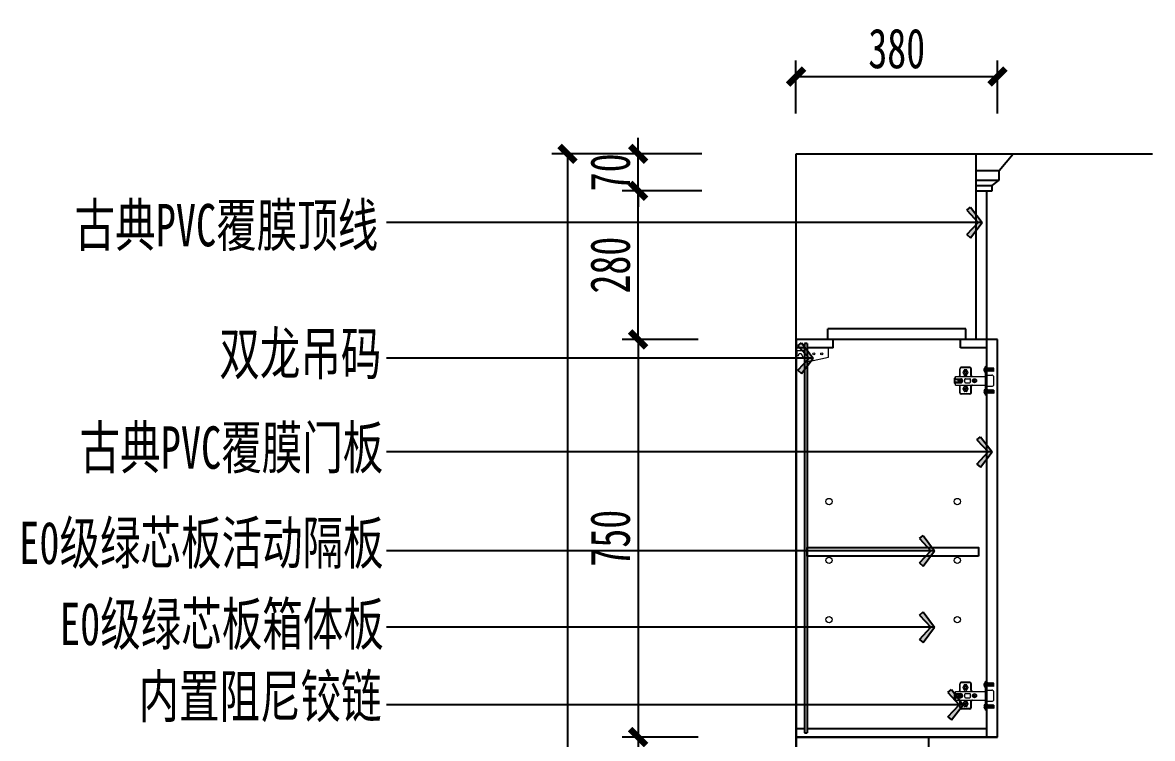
# Model space of a CAD drawing. Header units: millimetres. Extents: x 3104083 to 3173399, y -3165492 to -3044687.
# Drawn here: x 3158611 to 3160741, y -3118950 to -3117600 of the extents above; entities that cross this region are included whole.
import ezdxf

# ---------------------------------------------------------------- set-up
doc = ezdxf.new("R2010")
doc.units = ezdxf.units.MM
doc.header["$LTSCALE"] = 500
doc.header["$MEASUREMENT"] = 0
doc.header["$PDMODE"] = 2
doc.layers.get('0').update_dxf_attribs({"linetype": 'CONTINUOUS'})
doc.layers.get('DEFPOINTS').update_dxf_attribs({"linetype": 'CONTINUOUS'})
for name, color, linetype in [('D-节点尺寸', 5, 'CONTINUOUS'), ('P-完成面', 3, 'CONTINUOUS'), ('W-基础引线', 35, 'CONTINUOUS'), ('柜体', 2, 'CONTINUOUS')]:
    doc.layers.add(name, color=color, linetype=linetype)
doc.layers.add('五金辅助件', color=25, linetype='CONTINUOUS', lineweight=13)
doc.layers.add('墙体', color=6, linetype='CONTINUOUS', lineweight=25)
doc.styles.add('DIM', font='SimSun.ttf', dxfattribs={"width": 0.7})
doc.dimstyles.new('30', dxfattribs={"dimscale": 30, "dimtxt": 2.5, "dimasz": 1, "dimexe": 1, "dimexo": 1, "dimgap": 0.5, "dimtad": 1, "dimdec": 0, "dimzin": 0, "dimdsep": 46, "dimtxsty": 'DIM', "dimblk": 'ARCHTICK', "dimcen": 0, "dimclrd": 5, "dimclre": 5, "dimclrt": 35, "dimadec": 0, "dimazin": 0, "dimtfac": 0.5, "dimtdec": 0, "dimtix": 1, "dimtmove": 2, "dimatfit": 2, "dimldrblk": 'A', "dimfxl": 0, "dimtolj": 1, "dimtzin": 0, "dimlwd": -1, "dimlwe": -1, "dimarcsym": 0})
doc.dimstyles.new('基础引线', dxfattribs={"dimtxt": 3, "dimasz": 0.7, "dimexe": 2, "dimexo": 6, "dimgap": 1, "dimtad": 1, "dimdec": 0, "dimdsep": 46, "dimtxsty": 'Standard', "dimblk1": 'A', "dimblk2": 'A', "dimsah": 1, "dimcen": 3, "dimdle": 200, "dimclrd": 256, "dimclre": 256, "dimclrt": 2, "dimadec": 0, "dimazin": 0, "dimtfac": 1, "dimtdec": 0, "dimtix": 1, "dimtmove": 1, "dimatfit": 3, "dimldrblk": 'A', "dimfxl": 0, "dimtvp": 1, "dimtolj": 1, "dimtzin": 0, "dimarcsym": 0})

# ---------------------------------------------------------------- blocks, each defined once
blk = doc.blocks.new('_ArchTick')
at = {"color": 0, "linetype": 'ByBlock', "const_width": 0.4}
blk.add_lwpolyline([(-0.5, -0.5), (0.5, 0.5)], dxfattribs=at)
blk = doc.blocks.new('*D1812')
at = {"layer": 'DEFPOINTS', "color": 0, "ltscale": 100}
for p in [(3159915, -3118197), (3159771.7, -3118947), (3159915, -3118947)]:
    blk.add_point(p, dxfattribs=at)
at = {"layer": 'P-完成面', "color": 5, "ltscale": 100}
for p, q in [((3159885, -3118197), (3159741.7, -3118197)), ((3159771.7, -3118197), (3159771.7, -3118947)), ((3159885, -3118947), (3159741.7, -3118947))]:
    blk.add_line(p, q, dxfattribs=at)
at = {"layer": 'P-完成面', "color": 5, "ltscale": 100, "xscale": 30, "yscale": 30, "zscale": 30}
for p, rotation in [((3159771.7, -3118197), 90), ((3159771.7, -3118947), 270)]:
    blk.add_blockref('_ArchTick', p, dxfattribs=dict(at, rotation=rotation))
at = {"layer": 'P-完成面', "color": 35, "ltscale": 100, "insert": (3159719.2, -3118572), "char_height": 75, "attachment_point": 5, "rotation": 90, "style": 'DIM'}
blk.add_mtext('\\A1;750', dxfattribs=at)
blk = doc.blocks.new('A')
for p, q in [((-1.435, 1.148), (-1.09, 1.437)), ((-1.09, 1.437), (0, 0)), ((-1.435, 1.148), (-0.369, 0)), ((-0.369, 0), (-2.127, 0)), ((-1.435, -1.148), (-0.369, 0)), ((-1.09, -1.437), (0, 0)), ((-1.435, -1.148), (-1.09, -1.437))]:
    blk.add_line(p, q)
for points in [[(-1.435, 1.148), (-1.09, 1.437), (-0.369, 0), (0, 0)], [(-1.435, -1.148), (-1.09, -1.437), (-0.369, 0), (0, 0)]]:
    blk.add_solid(points)
blk = doc.blocks.new('*D1813')
at = {"layer": 'DEFPOINTS', "color": 0, "ltscale": 100}
for p in [(3159915, -3118947), (3159771.7, -3119347), (3159915, -3119347)]:
    blk.add_point(p, dxfattribs=at)
at = {"layer": 'P-完成面', "color": 5, "ltscale": 100}
for p, q in [((3159885, -3118947), (3159741.7, -3118947)), ((3159771.7, -3118947), (3159771.7, -3119347)), ((3159885, -3119347), (3159741.7, -3119347))]:
    blk.add_line(p, q, dxfattribs=at)
at = {"layer": 'P-完成面', "color": 5, "ltscale": 100, "xscale": 30, "yscale": 30, "zscale": 30}
for p, rotation in [((3159771.7, -3118947), 90), ((3159771.7, -3119347), 270)]:
    blk.add_blockref('_ArchTick', p, dxfattribs=dict(at, rotation=rotation))
at = {"layer": 'P-完成面', "color": 35, "ltscale": 100, "insert": (3159719.2, -3119147), "char_height": 75, "attachment_point": 5, "rotation": 90, "style": 'DIM'}
blk.add_mtext('\\A1;400', dxfattribs=at)
blk = doc.blocks.new('*D1818')
at = {"layer": 'DEFPOINTS', "color": 0, "ltscale": 100}
for p in [(3159934.3, -3117847), (3159638.6, -3120747), (3159896.3, -3120747)]:
    blk.add_point(p, dxfattribs=at)
at = {"layer": 'P-完成面', "color": 5, "ltscale": 100}
for p, q in [((3159758.6, -3117847), (3159608.6, -3117847)), ((3159638.6, -3117847), (3159638.6, -3120747)), ((3159758.6, -3120747), (3159608.6, -3120747))]:
    blk.add_line(p, q, dxfattribs=at)
at = {"layer": 'P-完成面', "color": 5, "ltscale": 100, "xscale": 30, "yscale": 30, "zscale": 30}
for p, rotation in [((3159638.6, -3117847), 90), ((3159638.6, -3120747), 270)]:
    blk.add_blockref('_ArchTick', p, dxfattribs=dict(at, rotation=rotation))
at = {"layer": 'P-完成面', "color": 35, "ltscale": 100, "insert": (3159586.1, -3119297), "char_height": 75, "attachment_point": 5, "rotation": 90, "style": 'DIM'}
blk.add_mtext('\\A1;2900', dxfattribs=at)
blk = doc.blocks.new('*D1819')
at = {"layer": 'DEFPOINTS', "color": 0, "ltscale": 100}
for p in [(3160449.3, -3117701.3), (3160069.3, -3117801.3), (3160449.3, -3117801.3)]:
    blk.add_point(p, dxfattribs=at)
at = {"layer": 'P-完成面', "color": 5, "ltscale": 100}
for p, q in [((3160069.3, -3117771.3), (3160069.3, -3117671.3)), ((3160449.3, -3117771.3), (3160449.3, -3117671.3)), ((3160069.3, -3117701.3), (3160449.3, -3117701.3))]:
    blk.add_line(p, q, dxfattribs=at)
at = {"layer": 'P-完成面', "color": 5, "ltscale": 100, "xscale": 30, "yscale": 30, "zscale": 30, "rotation": 180}
blk.add_blockref('_ArchTick', (3160069.3, -3117701.3), dxfattribs=at)
at = {"layer": 'P-完成面', "color": 5, "ltscale": 100, "xscale": 30, "yscale": 30, "zscale": 30}
blk.add_blockref('_ArchTick', (3160449.3, -3117701.3), dxfattribs=at)
at = {"layer": 'P-完成面', "color": 35, "ltscale": 100, "insert": (3160259.3, -3117648.8), "char_height": 75, "attachment_point": 5, "style": 'DIM'}
blk.add_mtext('\\A1;380', dxfattribs=at)
blk = doc.blocks.new('*D1790')
at = {"layer": 'DEFPOINTS', "color": 0, "ltscale": 100}
for p in [(3159771.7, -3117917), (3159934.3, -3117917), (3159915, -3118197)]:
    blk.add_point(p, dxfattribs=at)
at = {"layer": 'P-完成面', "color": 5, "ltscale": 100}
for p, q in [((3159891.7, -3117917), (3159741.7, -3117917)), ((3159771.7, -3118197), (3159771.7, -3117917)), ((3159885, -3118197), (3159741.7, -3118197))]:
    blk.add_line(p, q, dxfattribs=at)
at = {"layer": 'P-完成面', "color": 5, "ltscale": 100, "xscale": 30, "yscale": 30, "zscale": 30}
for p, rotation in [((3159771.7, -3117917), 90), ((3159771.7, -3118197), 270)]:
    blk.add_blockref('_ArchTick', p, dxfattribs=dict(at, rotation=rotation))
at = {"layer": 'P-完成面', "color": 35, "ltscale": 100, "insert": (3159719.2, -3118057), "char_height": 75, "attachment_point": 5, "rotation": 90, "style": 'DIM'}
blk.add_mtext('\\A1;280', dxfattribs=at)
blk = doc.blocks.new('*D1792')
at = {"layer": 'DEFPOINTS', "color": 0, "ltscale": 100}
for p in [(3159771.7, -3117847), (3159934.3, -3117847), (3159934.3, -3117917)]:
    blk.add_point(p, dxfattribs=at)
at = {"layer": 'P-完成面', "color": 5, "ltscale": 100}
for p, q in [((3159771.7, -3117847), (3159771.7, -3117817)), ((3159891.7, -3117847), (3159741.7, -3117847)), ((3159771.7, -3117917), (3159771.7, -3117847)), ((3159891.7, -3117917), (3159741.7, -3117917)), ((3159771.7, -3117917), (3159771.7, -3117947))]:
    blk.add_line(p, q, dxfattribs=at)
at = {"layer": 'P-完成面', "color": 5, "ltscale": 100, "xscale": 30, "yscale": 30, "zscale": 30}
for p, rotation in [((3159771.7, -3117847), 270), ((3159771.7, -3117917), 90)]:
    blk.add_blockref('_ArchTick', p, dxfattribs=dict(at, rotation=rotation))
at = {"layer": 'P-完成面', "color": 35, "ltscale": 100, "insert": (3159719.2, -3117882), "char_height": 75, "attachment_point": 5, "rotation": 90, "style": 'DIM'}
blk.add_mtext('\\A1;70', dxfattribs=at)

msp = doc.modelspace()

# ---------------------------------------------------------------- linework, layer by layer
at = {"layer": '五金辅助件'}
for p, q in [((3160130.517, -3118230.312), (3160130.517, -3118212.957)), ((3160085.337, -3118218.456), (3160070.959, -3118218.456)), ((3160070.959, -3118218.456), (3160070.959, -3118227.519)), ((3160070.959, -3118227.519), (3160074.181, -3118227.519)), ((3160074.181, -3118227.519), (3160075.123, -3118223.896)), ((3160075.123, -3118223.896), (3160078.879, -3118223.896)), ((3160078.879, -3118223.896), (3160082.108, -3118230.393)), ((3160082.108, -3118230.393), (3160085.337, -3118230.393)), ((3160090.337, -3118238.358), (3160095.754, -3118238.358)), ((3160095.754, -3118238.358), (3160130.517, -3118230.312)), ((3160377.977, -3118264.654), (3160377.977, -3118252.397)), ((3160378.937, -3118264.654), (3160378.937, -3118252.397)), ((3160397.177, -3118249.517), (3160380.857, -3118249.517)), ((3160397.177, -3118250.477), (3160380.857, -3118250.477)), ((3160385.394, -3118257.243), (3160387.999, -3118259.639)), ((3160386.369, -3118256.183), (3160388.974, -3118258.579)), ((3160386.617, -3118256.005), (3160386.617, -3118254.797)), ((3160387.999, -3118259.639), (3160386.7, -3118261.053)), ((3160390.937, -3118254.317), (3160387.097, -3118254.317)), ((3160390.274, -3118257.166), (3160388.974, -3118258.579)), ((3160391.334, -3118258.14), (3160390.034, -3118259.554)), ((3160390.034, -3118259.554), (3160392.64, -3118261.95)), ((3160390.274, -3118257.166), (3160391.334, -3118258.14)), ((3160391.417, -3118256.005), (3160391.417, -3118254.797)), ((3160399.097, -3118264.877), (3160399.097, -3118252.397)), ((3160400.057, -3118264.877), (3160400.057, -3118252.397)), ((3160423.577, -3118253.918), (3160424.067, -3118253.918)), ((3160423.577, -3118254.878), (3160424.067, -3118254.878)), ((3160424.067, -3118254.878), (3160424.067, -3118253.918)), ((3160425.017, -3118250.558), (3160426.457, -3118250.558)), ((3160425.017, -3118258.238), (3160426.457, -3118258.238)), ((3160426.457, -3118302.317), (3160426.457, -3118247.597)), ((3160426.457, -3118247.597), (3160429.337, -3118247.597)), ((3160430.879, -3118251.518), (3160429.337, -3118251.133)), ((3160430.879, -3118257.278), (3160429.337, -3118257.664)), ((3160432.799, -3118251.518), (3160430.879, -3118251.038)), ((3160430.879, -3118257.758), (3160430.879, -3118251.038)), ((3160432.799, -3118257.278), (3160430.879, -3118257.758)), ((3160434.719, -3118251.518), (3160432.799, -3118251.038)), ((3160432.799, -3118257.758), (3160432.799, -3118251.038)), ((3160434.719, -3118257.278), (3160432.799, -3118257.758)), ((3160436.639, -3118251.518), (3160434.719, -3118251.038)), ((3160434.719, -3118257.758), (3160434.719, -3118251.038)), ((3160436.639, -3118257.278), (3160434.719, -3118257.758)), ((3160438.559, -3118251.518), (3160436.639, -3118251.038)), ((3160436.639, -3118257.758), (3160436.639, -3118251.038)), ((3160438.559, -3118257.278), (3160436.639, -3118257.758)), ((3160440.479, -3118251.518), (3160438.559, -3118251.038)), ((3160438.559, -3118257.758), (3160438.559, -3118251.038)), ((3160440.479, -3118257.278), (3160438.559, -3118257.758)), ((3160442.399, -3118251.518), (3160440.479, -3118251.038)), ((3160440.479, -3118257.758), (3160440.479, -3118251.038)), ((3160442.399, -3118257.278), (3160440.479, -3118257.758)), ((3160442.399, -3118257.278), (3160442.399, -3118251.518)), ((3160368.377, -3118279.522), (3160368.377, -3118270.391)), ((3160369.061, -3118269.471), (3160370.421, -3118269.063)), ((3160370.421, -3118280.85), (3160369.061, -3118280.442)), ((3160369.337, -3118278.808), (3160369.337, -3118271.105)), ((3160370.021, -3118270.186), (3160370.421, -3118270.066)), ((3160370.421, -3118279.848), (3160370.021, -3118279.727)), ((3160370.421, -3118266.797), (3160426.457, -3118266.797)), ((3160370.421, -3118271.597), (3160370.421, -3118266.797)), ((3160370.421, -3118271.117), (3160380.021, -3118271.117)), ((3160370.421, -3118283.117), (3160370.421, -3118278.317)), ((3160370.421, -3118278.797), (3160380.021, -3118278.797)), ((3160371.381, -3118272.557), (3160376.159, -3118272.557)), ((3160371.381, -3118277.357), (3160376.159, -3118277.357)), ((3160378.294, -3118274.416), (3160375.253, -3118275.115)), ((3160378.616, -3118275.819), (3160375.575, -3118276.518)), ((3160379.267, -3118272.222), (3160377.864, -3118272.545)), ((3160377.864, -3118272.545), (3160378.294, -3118274.416)), ((3160378.616, -3118275.819), (3160379.046, -3118277.691)), ((3160380.45, -3118277.368), (3160379.046, -3118277.691)), ((3160379.267, -3118272.222), (3160379.697, -3118274.094)), ((3160382.738, -3118273.395), (3160379.697, -3118274.094)), ((3160383.06, -3118274.798), (3160380.02, -3118275.497)), ((3160380.02, -3118275.497), (3160380.45, -3118277.368)), ((3160383.861, -3118275.437), (3160383.861, -3118274.477)), ((3160386.617, -3118264.397), (3160386.617, -3118263.188)), ((3160386.7, -3118261.053), (3160387.76, -3118262.027)), ((3160390.937, -3118264.877), (3160387.097, -3118264.877)), ((3160387.701, -3118277.837), (3160387.701, -3118272.077)), ((3160389.06, -3118260.614), (3160387.76, -3118262.027)), ((3160388.661, -3118271.117), (3160397.301, -3118271.117)), ((3160388.661, -3118278.797), (3160397.301, -3118278.797)), ((3160389.06, -3118260.614), (3160391.665, -3118263.01)), ((3160391.417, -3118264.397), (3160391.417, -3118263.188)), ((3160398.261, -3118277.837), (3160398.261, -3118272.077)), ((3160402.162, -3118274.125), (3160404.876, -3118275.088)), ((3160402.483, -3118273.22), (3160405.197, -3118274.183)), ((3160405.168, -3118275.701), (3160404.205, -3118278.415)), ((3160406.072, -3118276.022), (3160405.109, -3118278.736)), ((3160406.773, -3118271.177), (3160405.81, -3118273.891)), ((3160406.685, -3118275.73), (3160409.4, -3118276.693)), ((3160407.678, -3118271.498), (3160406.714, -3118274.212)), ((3160407.006, -3118274.825), (3160409.721, -3118275.788)), ((3160429.337, -3118264.397), (3160438.559, -3118264.397)), ((3160442.399, -3118281.677), (3160442.399, -3118268.237)), ((3160370.421, -3118283.117), (3160426.457, -3118283.117)), ((3160377.977, -3118297.517), (3160377.977, -3118285.259)), ((3160378.937, -3118297.517), (3160378.937, -3118285.259)), ((3160397.177, -3118299.437), (3160380.857, -3118299.437)), ((3160397.177, -3118300.397), (3160380.857, -3118300.397)), ((3160388.154, -3118289.776), (3160384.704, -3118290.569)), ((3160388.476, -3118291.179), (3160385.027, -3118291.972)), ((3160386.617, -3118285.517), (3160386.617, -3118286.725)), ((3160386.617, -3118293.908), (3160386.617, -3118295.117)), ((3160390.937, -3118285.037), (3160387.097, -3118285.037)), ((3160390.937, -3118295.597), (3160387.097, -3118295.597)), ((3160389.127, -3118287.582), (3160387.724, -3118287.905)), ((3160387.724, -3118287.905), (3160388.154, -3118289.776)), ((3160388.476, -3118291.179), (3160388.906, -3118293.051)), ((3160390.31, -3118292.728), (3160388.906, -3118293.051)), ((3160389.127, -3118287.582), (3160389.557, -3118289.454)), ((3160393.007, -3118288.661), (3160389.557, -3118289.454)), ((3160393.329, -3118290.064), (3160389.88, -3118290.857)), ((3160389.88, -3118290.857), (3160390.31, -3118292.728)), ((3160391.417, -3118285.517), (3160391.417, -3118286.725)), ((3160391.417, -3118293.908), (3160391.417, -3118295.117)), ((3160399.097, -3118297.517), (3160399.097, -3118285.037)), ((3160400.057, -3118297.517), (3160400.057, -3118285.037)), ((3160423.577, -3118295.035), (3160424.067, -3118295.035)), ((3160423.577, -3118295.995), (3160424.067, -3118295.995)), ((3160424.067, -3118295.035), (3160424.067, -3118295.995)), ((3160425.017, -3118291.675), (3160426.457, -3118291.675)), ((3160425.017, -3118299.355), (3160426.457, -3118299.355)), ((3160426.457, -3118302.317), (3160429.337, -3118302.317)), ((3160429.337, -3118285.517), (3160438.559, -3118285.517)), ((3160430.879, -3118292.635), (3160429.337, -3118292.249)), ((3160430.879, -3118298.395), (3160429.337, -3118298.78)), ((3160430.879, -3118292.155), (3160430.879, -3118298.875)), ((3160432.799, -3118292.635), (3160430.879, -3118292.155)), ((3160432.799, -3118298.395), (3160430.879, -3118298.875)), ((3160432.799, -3118292.155), (3160432.799, -3118298.875)), ((3160434.719, -3118292.635), (3160432.799, -3118292.155)), ((3160434.719, -3118298.395), (3160432.799, -3118298.875)), ((3160434.719, -3118292.155), (3160434.719, -3118298.875)), ((3160436.639, -3118292.635), (3160434.719, -3118292.155)), ((3160436.639, -3118298.395), (3160434.719, -3118298.875)), ((3160436.639, -3118292.155), (3160436.639, -3118298.875)), ((3160438.559, -3118292.635), (3160436.639, -3118292.155)), ((3160438.559, -3118298.395), (3160436.639, -3118298.875)), ((3160438.559, -3118292.155), (3160438.559, -3118298.875)), ((3160440.479, -3118292.635), (3160438.559, -3118292.155)), ((3160440.479, -3118298.395), (3160438.559, -3118298.875)), ((3160440.479, -3118292.155), (3160440.479, -3118298.875)), ((3160442.399, -3118292.635), (3160440.479, -3118292.155)), ((3160442.399, -3118298.395), (3160440.479, -3118298.875)), ((3160442.399, -3118292.635), (3160442.399, -3118298.395)), ((3160377.977, -3118858.654), (3160377.977, -3118846.397)), ((3160378.937, -3118858.654), (3160378.937, -3118846.397)), ((3160397.177, -3118843.517), (3160380.857, -3118843.517)), ((3160397.177, -3118844.477), (3160380.857, -3118844.477)), ((3160385.394, -3118851.243), (3160387.999, -3118853.639)), ((3160386.369, -3118850.183), (3160388.974, -3118852.579)), ((3160386.617, -3118850.005), (3160386.617, -3118848.797)), ((3160387.999, -3118853.639), (3160386.7, -3118855.053)), ((3160386.7, -3118855.053), (3160387.76, -3118856.027)), ((3160390.937, -3118848.317), (3160387.097, -3118848.317)), ((3160389.06, -3118854.614), (3160387.76, -3118856.027)), ((3160390.274, -3118851.166), (3160388.974, -3118852.579)), ((3160389.06, -3118854.614), (3160391.665, -3118857.01)), ((3160391.334, -3118852.14), (3160390.034, -3118853.554)), ((3160390.034, -3118853.554), (3160392.64, -3118855.95)), ((3160390.274, -3118851.166), (3160391.334, -3118852.14)), ((3160391.417, -3118850.005), (3160391.417, -3118848.797)), ((3160399.097, -3118858.877), (3160399.097, -3118846.397)), ((3160400.057, -3118858.877), (3160400.057, -3118846.397)), ((3160423.577, -3118847.918), (3160424.067, -3118847.918)), ((3160423.577, -3118848.878), (3160424.067, -3118848.878)), ((3160424.067, -3118848.878), (3160424.067, -3118847.918)), ((3160425.017, -3118844.558), (3160426.457, -3118844.558)), ((3160425.017, -3118852.238), (3160426.457, -3118852.238)), ((3160426.457, -3118896.317), (3160426.457, -3118841.597)), ((3160426.457, -3118841.597), (3160429.337, -3118841.597)), ((3160430.879, -3118845.518), (3160429.337, -3118845.133)), ((3160430.879, -3118851.278), (3160429.337, -3118851.664)), ((3160432.799, -3118845.518), (3160430.879, -3118845.038)), ((3160430.879, -3118851.758), (3160430.879, -3118845.038)), ((3160432.799, -3118851.278), (3160430.879, -3118851.758)), ((3160434.719, -3118845.518), (3160432.799, -3118845.038)), ((3160432.799, -3118851.758), (3160432.799, -3118845.038)), ((3160434.719, -3118851.278), (3160432.799, -3118851.758)), ((3160436.639, -3118845.518), (3160434.719, -3118845.038)), ((3160434.719, -3118851.758), (3160434.719, -3118845.038)), ((3160436.639, -3118851.278), (3160434.719, -3118851.758)), ((3160438.559, -3118845.518), (3160436.639, -3118845.038)), ((3160436.639, -3118851.758), (3160436.639, -3118845.038)), ((3160438.559, -3118851.278), (3160436.639, -3118851.758)), ((3160440.479, -3118845.518), (3160438.559, -3118845.038)), ((3160438.559, -3118851.758), (3160438.559, -3118845.038)), ((3160440.479, -3118851.278), (3160438.559, -3118851.758)), ((3160442.399, -3118845.518), (3160440.479, -3118845.038)), ((3160440.479, -3118851.758), (3160440.479, -3118845.038)), ((3160442.399, -3118851.278), (3160440.479, -3118851.758)), ((3160442.399, -3118851.278), (3160442.399, -3118845.518)), ((3160368.377, -3118873.522), (3160368.377, -3118864.391)), ((3160369.061, -3118863.471), (3160370.421, -3118863.063)), ((3160370.421, -3118874.85), (3160369.061, -3118874.442)), ((3160369.337, -3118872.808), (3160369.337, -3118865.105)), ((3160370.021, -3118864.186), (3160370.421, -3118864.066)), ((3160370.421, -3118873.848), (3160370.021, -3118873.727)), ((3160370.421, -3118860.797), (3160426.457, -3118860.797)), ((3160370.421, -3118865.597), (3160370.421, -3118860.797)), ((3160370.421, -3118865.117), (3160380.021, -3118865.117)), ((3160370.421, -3118877.117), (3160370.421, -3118872.317)), ((3160370.421, -3118872.797), (3160380.021, -3118872.797)), ((3160370.421, -3118877.117), (3160426.457, -3118877.117)), ((3160371.381, -3118866.557), (3160376.159, -3118866.557)), ((3160371.381, -3118871.357), (3160376.159, -3118871.357)), ((3160378.294, -3118868.416), (3160375.253, -3118869.115)), ((3160378.616, -3118869.819), (3160375.575, -3118870.518)), ((3160379.267, -3118866.222), (3160377.864, -3118866.545)), ((3160377.864, -3118866.545), (3160378.294, -3118868.416)), ((3160378.616, -3118869.819), (3160379.046, -3118871.691)), ((3160380.45, -3118871.368), (3160379.046, -3118871.691)), ((3160379.267, -3118866.222), (3160379.697, -3118868.094)), ((3160382.738, -3118867.395), (3160379.697, -3118868.094)), ((3160383.06, -3118868.798), (3160380.02, -3118869.497)), ((3160380.02, -3118869.497), (3160380.45, -3118871.368)), ((3160383.861, -3118869.437), (3160383.861, -3118868.477)), ((3160386.617, -3118858.397), (3160386.617, -3118857.188)), ((3160390.937, -3118858.877), (3160387.097, -3118858.877)), ((3160387.701, -3118871.837), (3160387.701, -3118866.077)), ((3160388.661, -3118865.117), (3160397.301, -3118865.117)), ((3160388.661, -3118872.797), (3160397.301, -3118872.797)), ((3160391.417, -3118858.397), (3160391.417, -3118857.188)), ((3160398.261, -3118871.837), (3160398.261, -3118866.077)), ((3160402.162, -3118868.125), (3160404.876, -3118869.088)), ((3160402.483, -3118867.22), (3160405.197, -3118868.183)), ((3160405.168, -3118869.701), (3160404.205, -3118872.415)), ((3160406.072, -3118870.022), (3160405.109, -3118872.736)), ((3160406.773, -3118865.177), (3160405.81, -3118867.891)), ((3160406.685, -3118869.73), (3160409.4, -3118870.693)), ((3160407.678, -3118865.498), (3160406.714, -3118868.212)), ((3160407.006, -3118868.825), (3160409.721, -3118869.788)), ((3160429.337, -3118858.397), (3160438.559, -3118858.397)), ((3160442.399, -3118875.677), (3160442.399, -3118862.237)), ((3160377.977, -3118891.517), (3160377.977, -3118879.259)), ((3160378.937, -3118891.517), (3160378.937, -3118879.259)), ((3160397.177, -3118893.437), (3160380.857, -3118893.437)), ((3160397.177, -3118894.397), (3160380.857, -3118894.397)), ((3160388.154, -3118883.776), (3160384.704, -3118884.569)), ((3160388.476, -3118885.179), (3160385.027, -3118885.972)), ((3160386.617, -3118879.517), (3160386.617, -3118880.725)), ((3160386.617, -3118887.908), (3160386.617, -3118889.117)), ((3160390.937, -3118879.037), (3160387.097, -3118879.037)), ((3160390.937, -3118889.597), (3160387.097, -3118889.597)), ((3160389.127, -3118881.582), (3160387.724, -3118881.905)), ((3160387.724, -3118881.905), (3160388.154, -3118883.776)), ((3160388.476, -3118885.179), (3160388.906, -3118887.051)), ((3160390.31, -3118886.728), (3160388.906, -3118887.051)), ((3160389.127, -3118881.582), (3160389.557, -3118883.454)), ((3160393.007, -3118882.661), (3160389.557, -3118883.454)), ((3160393.329, -3118884.064), (3160389.88, -3118884.857)), ((3160389.88, -3118884.857), (3160390.31, -3118886.728)), ((3160391.417, -3118879.517), (3160391.417, -3118880.725)), ((3160391.417, -3118887.908), (3160391.417, -3118889.117)), ((3160399.097, -3118891.517), (3160399.097, -3118879.037)), ((3160400.057, -3118891.517), (3160400.057, -3118879.037)), ((3160423.577, -3118889.035), (3160424.067, -3118889.035)), ((3160423.577, -3118889.995), (3160424.067, -3118889.995)), ((3160424.067, -3118889.035), (3160424.067, -3118889.995)), ((3160425.017, -3118885.675), (3160426.457, -3118885.675)), ((3160425.017, -3118893.355), (3160426.457, -3118893.355)), ((3160426.457, -3118896.317), (3160429.337, -3118896.317)), ((3160429.337, -3118879.517), (3160438.559, -3118879.517)), ((3160430.879, -3118886.635), (3160429.337, -3118886.249)), ((3160430.879, -3118892.395), (3160429.337, -3118892.78)), ((3160430.879, -3118886.155), (3160430.879, -3118892.875)), ((3160432.799, -3118886.635), (3160430.879, -3118886.155)), ((3160432.799, -3118892.395), (3160430.879, -3118892.875)), ((3160432.799, -3118886.155), (3160432.799, -3118892.875)), ((3160434.719, -3118886.635), (3160432.799, -3118886.155)), ((3160434.719, -3118892.395), (3160432.799, -3118892.875)), ((3160434.719, -3118886.155), (3160434.719, -3118892.875)), ((3160436.639, -3118886.635), (3160434.719, -3118886.155)), ((3160436.639, -3118892.395), (3160434.719, -3118892.875)), ((3160436.639, -3118886.155), (3160436.639, -3118892.875)), ((3160438.559, -3118886.635), (3160436.639, -3118886.155)), ((3160438.559, -3118892.395), (3160436.639, -3118892.875)), ((3160438.559, -3118886.155), (3160438.559, -3118892.875)), ((3160440.479, -3118886.635), (3160438.559, -3118886.155)), ((3160440.479, -3118892.395), (3160438.559, -3118892.875)), ((3160440.479, -3118886.155), (3160440.479, -3118892.875)), ((3160442.399, -3118886.635), (3160440.479, -3118886.155)), ((3160442.399, -3118892.395), (3160440.479, -3118892.875)), ((3160442.399, -3118886.635), (3160442.399, -3118892.395))]:
    msp.add_line(p, q, dxfattribs=at)
for centre, radius in [((3160102.823, -3118224.245), 1.947), ((3160117.826, -3118224.245), 1.947), ((3160389.017, -3118259.597), 4.32), ((3160379.157, -3118274.957), 3.84), ((3160405.941, -3118274.957), 3.84), ((3160389.017, -3118290.317), 4.32), ((3160131.644, -3118502.791), 5.991), ((3160373.525, -3118502.791), 5.991), ((3160131.644, -3118613.731), 5.991), ((3160373.525, -3118613.731), 5.991), ((3160131.644, -3118725.671), 5.991), ((3160373.525, -3118725.671), 5.991), ((3160389.017, -3118853.597), 4.32), ((3160379.157, -3118868.957), 3.84), ((3160405.941, -3118868.957), 3.84), ((3160389.017, -3118884.317), 4.32)]:
    msp.add_circle(centre, radius, dxfattribs=at)
for centre, radius, start, end in [((3160380.857, -3118252.397), 2.88, 90, 180), ((3160380.857, -3118252.397), 1.92, 90, 180), ((3160389.017, -3118259.597), 2.869, 122.868001, 151.937832), ((3160387.097, -3118254.797), 0.48, 90, 180), ((3160390.937, -3118254.797), 0.48, 0, 90), ((3160397.177, -3118252.397), 2.88, 0, 90), ((3160397.177, -3118252.397), 1.92, 0, 90), ((3160429.417, -3118254.398), 5.84, 138.88791, 175.285439), ((3160429.417, -3118254.398), 5.84, 184.714561, 221.11209), ((3160369.337, -3118270.391), 0.96, 106.699244, 180), ((3160369.337, -3118279.522), 0.96, 180, 253.300756), ((3160370.297, -3118271.105), 0.96, 106.699244, 180), ((3160370.297, -3118278.808), 0.96, 180, 253.300756), ((3160371.381, -3118271.597), 0.96, 180, 270), ((3160371.381, -3118278.317), 0.96, 90, 180), ((3160379.157, -3118274.957), 2.73, 177.650754, 208.229505), ((3160375.097, -3118264.654), 2.88, 311.924093, 0), ((3160375.097, -3118264.654), 3.84, 326.080816, 0), ((3160380.406, -3118274.551), 3.456, 1.233582, 96.394568), ((3160380.406, -3118275.362), 3.456, 263.605432, 358.766418), ((3160379.157, -3118274.957), 2.73, 357.650754, 28.229505), ((3160387.097, -3118264.397), 0.48, 180, 270), ((3160388.661, -3118272.077), 0.96, 90, 180), ((3160388.661, -3118277.837), 0.96, 180, 270), ((3160389.017, -3118259.597), 2.869, 302.868001, 331.937832), ((3160390.937, -3118264.397), 0.48, 270, 0), ((3160397.301, -3118272.077), 0.96, 0, 90), ((3160397.301, -3118277.837), 0.96, 270, 0), ((3160401.977, -3118264.877), 2.88, 180, 221.810315), ((3160401.977, -3118264.877), 1.92, 180, 270), ((3160404.715, -3118275.54), 0.48, 340.464436, 70.464436), ((3160405.357, -3118273.731), 0.48, 250.464436, 340.464436), ((3160406.525, -3118276.182), 0.48, 70.464436, 160.464436), ((3160407.167, -3118274.373), 0.48, 160.464436, 250.464436), ((3160438.559, -3118268.237), 3.84, 0, 90), ((3160438.559, -3118281.677), 3.84, 270, 0), ((3160375.097, -3118285.259), 2.88, 0, 48.075907), ((3160380.857, -3118297.517), 2.88, 180, 270), ((3160375.097, -3118285.259), 3.84, 0, 33.919184), ((3160380.857, -3118297.517), 1.92, 180, 270), ((3160389.017, -3118290.317), 2.869, 178.405214, 207.475045), ((3160387.097, -3118285.517), 0.48, 90, 180), ((3160387.097, -3118295.117), 0.48, 180, 270), ((3160390.937, -3118285.517), 0.48, 0, 90), ((3160390.937, -3118295.117), 0.48, 270, 0), ((3160389.017, -3118290.317), 2.869, 358.405214, 27.475045), ((3160397.177, -3118297.517), 1.92, 270, 0), ((3160397.177, -3118297.517), 2.88, 270, 0), ((3160401.977, -3118285.037), 2.88, 138.189685, 180), ((3160401.977, -3118285.037), 1.92, 90, 180), ((3160429.417, -3118295.515), 5.84, 138.88791, 175.285439), ((3160429.417, -3118295.515), 5.84, 184.714561, 221.11209), ((3160380.857, -3118846.397), 2.88, 90, 180), ((3160380.857, -3118846.397), 1.92, 90, 180), ((3160389.017, -3118853.597), 2.869, 122.868001, 151.937832), ((3160387.097, -3118848.797), 0.48, 90, 180), ((3160389.017, -3118853.597), 2.869, 302.868001, 331.937832), ((3160390.937, -3118848.797), 0.48, 0, 90), ((3160397.177, -3118846.397), 2.88, 0, 90), ((3160397.177, -3118846.397), 1.92, 0, 90), ((3160429.417, -3118848.398), 5.84, 138.88791, 175.285439), ((3160429.417, -3118848.398), 5.84, 184.714561, 221.11209), ((3160369.337, -3118864.391), 0.96, 106.699244, 180), ((3160369.337, -3118873.522), 0.96, 180, 253.300756), ((3160370.297, -3118865.105), 0.96, 106.699244, 180), ((3160370.297, -3118872.808), 0.96, 180, 253.300756), ((3160371.381, -3118865.597), 0.96, 180, 270), ((3160371.381, -3118872.317), 0.96, 90, 180), ((3160379.157, -3118868.957), 2.73, 177.650754, 208.229505), ((3160375.097, -3118858.654), 2.88, 311.924093, 0), ((3160375.097, -3118879.259), 2.88, 0, 48.075907), ((3160375.097, -3118858.654), 3.84, 326.080816, 0), ((3160375.097, -3118879.259), 3.84, 0, 33.919184), ((3160380.406, -3118868.551), 3.456, 1.233582, 96.394568), ((3160380.406, -3118869.362), 3.456, 263.605432, 358.766418), ((3160379.157, -3118868.957), 2.73, 357.650754, 28.229505), ((3160387.097, -3118858.397), 0.48, 180, 270), ((3160388.661, -3118866.077), 0.96, 90, 180), ((3160388.661, -3118871.837), 0.96, 180, 270), ((3160390.937, -3118858.397), 0.48, 270, 0), ((3160397.301, -3118866.077), 0.96, 0, 90), ((3160397.301, -3118871.837), 0.96, 270, 0), ((3160401.977, -3118858.877), 2.88, 180, 221.810315), ((3160401.977, -3118879.037), 2.88, 138.189685, 180), ((3160401.977, -3118858.877), 1.92, 180, 270), ((3160401.977, -3118879.037), 1.92, 90, 180), ((3160404.715, -3118869.54), 0.48, 340.464436, 70.464436), ((3160405.357, -3118867.731), 0.48, 250.464436, 340.464436), ((3160406.525, -3118870.182), 0.48, 70.464436, 160.464436), ((3160407.167, -3118868.373), 0.48, 160.464436, 250.464436), ((3160438.559, -3118862.237), 3.84, 0, 90), ((3160438.559, -3118875.677), 3.84, 270, 0), ((3160380.857, -3118891.517), 2.88, 180, 270), ((3160380.857, -3118891.517), 1.92, 180, 270), ((3160389.017, -3118884.317), 2.869, 178.405214, 207.475045), ((3160387.097, -3118879.517), 0.48, 90, 180), ((3160387.097, -3118889.117), 0.48, 180, 270), ((3160390.937, -3118879.517), 0.48, 0, 90), ((3160390.937, -3118889.117), 0.48, 270, 0), ((3160389.017, -3118884.317), 2.869, 358.405214, 27.475045), ((3160397.177, -3118891.517), 1.92, 270, 0), ((3160397.177, -3118891.517), 2.88, 270, 0), ((3160429.417, -3118889.515), 5.84, 138.88791, 175.285439), ((3160429.417, -3118889.515), 5.84, 184.714561, 221.11209)]:
    msp.add_arc(centre, radius, start, end, dxfattribs=at)
at = {"layer": '墙体'}
for p, q in [((3160069.337, -3120746.957), (3160069.337, -3117846.957)), ((3160069.337, -3117846.957), (3160741.426, -3117846.957))]:
    msp.add_line(p, q, dxfattribs=at)
at = {"layer": '柜体'}
for p, q in [((3160409.337, -3118196.957), (3160409.337, -3117846.957)), ((3160452.576, -3117878.655), (3160478.841, -3117846.957)), ((3160409.337, -3117878.655), (3160452.576, -3117878.655)), ((3160409.337, -3117896.957), (3160452.576, -3117896.957)), ((3160439.337, -3117906.957), (3160452.576, -3117896.957)), ((3160452.576, -3117896.957), (3160452.576, -3117878.655)), ((3160409.337, -3117906.957), (3160439.337, -3117906.957)), ((3160409.337, -3117916.957), (3160439.337, -3117916.957)), ((3160429.337, -3118196.957), (3160429.337, -3117916.957)), ((3160439.337, -3117916.957), (3160439.337, -3117906.957)), ((3160129.337, -3118196.957), (3160129.337, -3118176.957)), ((3160389.337, -3118176.957), (3160129.337, -3118176.957)), ((3160389.337, -3118196.957), (3160389.337, -3118176.957)), ((3160069.337, -3118196.957), (3160069.337, -3118946.957)), ((3160139.337, -3118196.957), (3160069.337, -3118196.957)), ((3160085.337, -3118212.957), (3160069.337, -3118212.957)), ((3160085.337, -3118204.957), (3160085.337, -3118938.957)), ((3160090.337, -3118204.957), (3160085.337, -3118204.957)), ((3160090.337, -3118204.957), (3160090.337, -3118938.957)), ((3160139.337, -3118212.957), (3160090.337, -3118212.957)), ((3160393.959, -3118196.957), (3160127.804, -3118196.957)), ((3160139.337, -3118212.957), (3160139.337, -3118196.957)), ((3160379.337, -3118212.957), (3160379.337, -3118196.957)), ((3160449.337, -3118196.957), (3160379.337, -3118196.957)), ((3160429.337, -3118212.957), (3160379.337, -3118212.957)), ((3160429.337, -3118946.957), (3160429.337, -3118196.957)), ((3160449.337, -3118946.957), (3160449.337, -3118196.957)), ((3160449.337, -3118946.957), (3160449.337, -3118196.957)), ((3160069.337, -3118930.957), (3160085.337, -3118930.957)), ((3160085.337, -3118938.957), (3160090.337, -3118938.957)), ((3160090.337, -3118930.957), (3160429.337, -3118930.957)), ((3160449.337, -3118946.957), (3160069.337, -3118946.957)), ((3160069.337, -3118946.957), (3160449.337, -3118946.957)), ((3160069.337, -3118946.957), (3160069.337, -3119346.957)), ((3160449.337, -3118946.957), (3160069.337, -3118946.957)), ((3160319.337, -3118946.957), (3160319.337, -3119346.957))]:
    msp.add_line(p, q, dxfattribs=at)
msp.add_lwpolyline([(3160413.706, -3118605.597), (3160090.337, -3118605.597), (3160090.337, -3118589.317), (3160413.706, -3118589.317)], close=True, dxfattribs=at)

# ---------------------------------------------------------------- texts
at = {"layer": 'D-节点尺寸', "color": 35, "ltscale": 100, "char_height": 80, "attachment_point": 5, "style": 'DIM'}
for s, width, insert in [('\\pi155.62;古典PVC覆膜顶线', 967.00677, (3158917.434, -3117986.019)), ('\\pi296.97;双龙吊码', 1394.80709, (3158986.141, -3118228.068)), ('\\pi154.78;古典PVC覆膜门板', 893.29769, (3158927.343, -3118405.501)), ('E0级绿芯板活动隔板', 1208.61105, (3158947.963, -3118585.119)), ('E0级绿芯板箱体板', 1323.29549, (3158986.613, -3118738.107)), ('\\pi242.67;内置阻尼铰链', 1464.32065, (3158937.282, -3118874.513))]:
    msp.add_mtext_dynamic_manual_height_columns(s, width=width, gutter_width=400, heights=[0], dxfattribs=dict(at, insert=insert))

# ---------------------------------------------------------------- dimensions: what is measured, and where the dimension line sits
at = {"layer": 'P-完成面', "color": 251, "ltscale": 100}
dim = msp.add_linear_dim(base=(3160449.337, -3117701.31), p1=(3160069.337, -3117801.31), p2=(3160449.337, -3117801.31), dimstyle='30', dxfattribs=at)
dim.commit()
dim.dimension.update_dxf_attribs({"geometry": '*D1819', "text_midpoint": (3160259.337, -3117648.81)})
for base, p1, p2, picture, middle in [((3159638.562, -3120746.957), (3159934.297, -3117846.957), (3159896.251, -3120746.957), '*D1818', (3159586.062, -3119296.957)), ((3159771.67, -3117846.957), (3159934.297, -3117916.957), (3159934.297, -3117846.957), '*D1792', (3159719.17, -3117881.957)), ((3159771.67, -3117916.957), (3159914.983, -3118196.957), (3159934.297, -3117916.957), '*D1790', (3159719.17, -3118056.957)), ((3159771.67, -3118946.957), (3159914.983, -3118196.957), (3159914.983, -3118946.957), '*D1812', (3159719.17, -3118571.957)), ((3159771.67, -3119346.957), (3159914.983, -3118946.957), (3159914.983, -3119346.957), '*D1813', (3159719.17, -3119146.957))]:
    dim = msp.add_linear_dim(base=base, p1=p1, p2=p2, angle=90, dimstyle='30', dxfattribs=at)
    dim.commit()
    dim.dimension.update_dxf_attribs({"geometry": picture, "text_midpoint": middle})

# ---------------------------------------------------------------- leaders
at = {"layer": 'W-基础引线'}
for points in [[(3160420.165, -3117976.53), (3159297.093, -3117976.53)], [(3160101.71, -3118232.429), (3159297.093, -3118232.429)], [(3160439.268, -3118409.374), (3159297.093, -3118409.374)], [(3160330.735, -3118595.738), (3159297.093, -3118595.738)], [(3160330.735, -3118739.783), (3159297.093, -3118739.783)], [(3160384.263, -3118886.04), (3159297.093, -3118886.04)]]:
    msp.add_leader(points, dimstyle='基础引线', override={"dimasz": 20}, dxfattribs=at)

doc.saveas('drawing.dxf')
